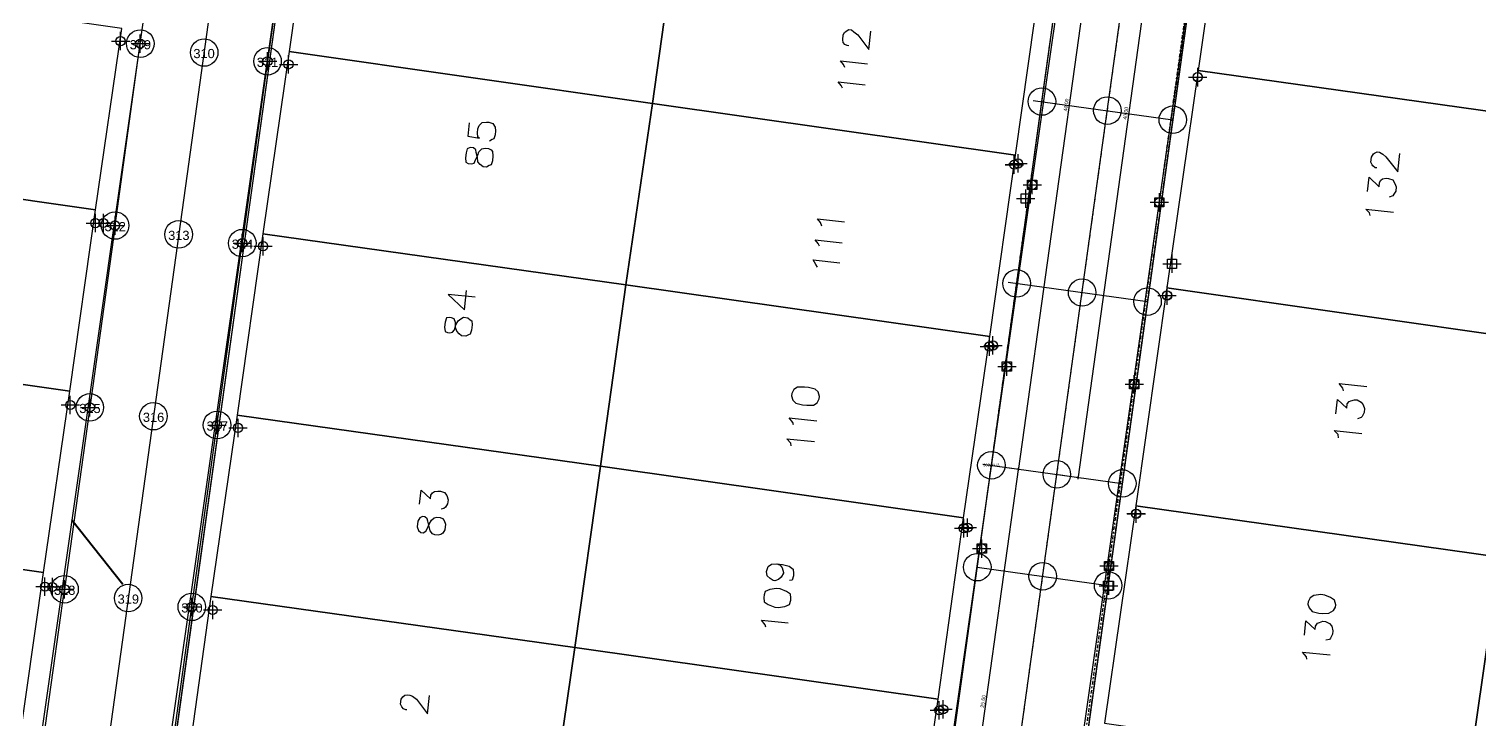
# Model space of a CAD drawing. Header units: metres. Extents: x 678 to 2349, y 417 to 1219.
# Drawn here: x 799.3 to 878.3, y 984.1 to 1021.7 of the extents above; entities that cross this region are included whole.
import ezdxf

# ---------------------------------------------------------------- set-up
doc = ezdxf.new("R2010")
doc.units = ezdxf.units.M
doc.header["$PDMODE"] = 32
doc.header["$PDSIZE"] = 1.5
doc.linetypes.add('CENTRO1', pattern=[0.44, 0.2, -0.08, 0.08, -0.08])
for name, color, linetype in [('C-ANNO-MATC-TEXT', 150, 'Continuous'), ('C-ROAD-PROF-TEXT', 11, 'Continuous'), ('CONCRETO', 7, 'Continuous'), ('linea 1', 1, 'Continuous'), ('puntos nov 7', 50, 'Continuous'), ('PUNTOS V', 4, 'Continuous'), ('V-NODE', 1, 'Continuous')]:
    doc.layers.add(name, color=color, linetype=linetype)
doc.layers.add('PDF2_area escolar', color=7, linetype='Continuous', true_color=0x989898)
doc.layers.add('PDF_Geometry', color=7, linetype='Continuous', true_color=0x797979)
doc.styles.add('CITY2', font='stylu.ttf', dxfattribs={"height": 0.2})
doc.styles.get("Standard").update_dxf_attribs({"font": 'arial.ttf'})
doc.dimstyles.new('COTAS2', dxfattribs={"dimtxt": 0.02, "dimasz": 0.1, "dimexe": 0.15, "dimexo": 0.08, "dimgap": 0.05, "dimtad": 1, "dimzin": 0, "dimdsep": 46, "dimtxsty": 'CITY2', "dimblk": 'ARCHTICK', "dimcen": 1, "dimdle": 0.1, "dimclrd": 1, "dimclre": 1, "dimclrt": 2, "dimadec": 0, "dimazin": 0, "dimtfac": 1, "dimtofl": 0, "dimtmove": 0, "dimatfit": 3, "dimldrblk": 'ARCHTICK', "dimfxl": 0.18, "dimtolj": 1, "dimtzin": 0, "dimarcsym": 0})

# ---------------------------------------------------------------- blocks, each defined once
blk = doc.blocks.new('*U270')
at = {"color": 0, "linetype": 'ByBlock', "lineweight": -2, "transparency": 16777216}
for p, q in [((-1, 0), (1, 0)), ((0, -1), (0, 1))]:
    blk.add_line(p, q, dxfattribs=at)
blk.add_circle((0, 0), 0.5, dxfattribs=at)
blk = doc.blocks.new('*U291', base_point=(803.302, 1011.148, 999.614))
at = {"layer": 'V-NODE', "color": 50, "lineweight": -2, "xscale": 0.5, "yscale": 0.5, "zscale": 0.5}
blk.add_blockref('*U270', (803.302, 1011.148, 999.614), dxfattribs=at)
blk = doc.blocks.new('*U294', base_point=(800.522, 991.329, 1000.573))
at = {"layer": 'V-NODE', "color": 50, "lineweight": -2, "xscale": 0.5, "yscale": 0.5, "zscale": 0.5}
blk.add_blockref('*U270', (800.522, 991.329, 1000.573), dxfattribs=at)
blk = doc.blocks.new('*U444', base_point=(853.149, 1014.392, 999.302))
at = {"layer": 'V-NODE', "color": 50, "lineweight": -2, "xscale": 0.5, "yscale": 0.5, "zscale": 0.5}
blk.add_blockref('*U270', (853.149, 1014.392, 999.302), dxfattribs=at)
blk = doc.blocks.new('*U447', base_point=(851.782, 1004.48, 999.795))
at = {"layer": 'V-NODE', "color": 50, "lineweight": -2, "xscale": 0.5, "yscale": 0.5, "zscale": 0.5}
blk.add_blockref('*U270', (851.782, 1004.48, 999.795), dxfattribs=at)
blk = doc.blocks.new('*U450', base_point=(850.392, 994.56, 1000.123))
at = {"layer": 'V-NODE', "color": 50, "lineweight": -2, "xscale": 0.5, "yscale": 0.5, "zscale": 0.5}
blk.add_blockref('*U270', (850.392, 994.56, 1000.123), dxfattribs=at)
blk = doc.blocks.new('*U453', base_point=(849.064, 984.666, 1000.582))
at = {"layer": 'V-NODE', "color": 50, "lineweight": -2, "xscale": 0.5, "yscale": 0.5, "zscale": 0.5}
blk.add_blockref('*U270', (849.064, 984.666, 1000.582), dxfattribs=at)
blk = doc.blocks.new('*U579', base_point=(862.939, 1019.092, 998.987))
at = {"layer": 'V-NODE', "color": 50, "lineweight": -2, "xscale": 0.5, "yscale": 0.5, "zscale": 0.5}
blk.add_blockref('*U270', (862.939, 1019.092, 998.987), dxfattribs=at)
blk = doc.blocks.new('*U585', base_point=(852.94, 1014.326, 999.389))
at = {"layer": 'V-NODE', "color": 50, "lineweight": -2, "xscale": 0.5, "yscale": 0.5, "zscale": 0.5}
blk.add_blockref('*U270', (852.94, 1014.326, 999.389), dxfattribs=at)
blk = doc.blocks.new('*U588', base_point=(861.271, 1007.199, 999.719))
at = {"layer": 'V-NODE', "color": 50, "lineweight": -2, "xscale": 0.5, "yscale": 0.5, "zscale": 0.5}
blk.add_blockref('*U270', (861.271, 1007.199, 999.719), dxfattribs=at)
blk = doc.blocks.new('*U591', base_point=(859.588, 995.311, 1000.051))
at = {"layer": 'V-NODE', "color": 50, "lineweight": -2, "xscale": 0.5, "yscale": 0.5, "zscale": 0.5}
blk.add_blockref('*U270', (859.588, 995.311, 1000.051), dxfattribs=at)
blk = doc.blocks.new('*U594', base_point=(851.588, 1004.424, 999.865))
at = {"layer": 'V-NODE', "color": 50, "lineweight": -2, "xscale": 0.5, "yscale": 0.5, "zscale": 0.5}
blk.add_blockref('*U270', (851.588, 1004.424, 999.865), dxfattribs=at)
blk = doc.blocks.new('*U597', base_point=(850.196, 994.525, 1000.224))
at = {"layer": 'V-NODE', "color": 50, "lineweight": -2, "xscale": 0.5, "yscale": 0.5, "zscale": 0.5}
blk.add_blockref('*U270', (850.196, 994.525, 1000.224), dxfattribs=at)
blk = doc.blocks.new('*U618', base_point=(804.237, 1021.056, 999.042))
at = {"layer": 'V-NODE', "color": 50, "lineweight": -2, "xscale": 0.5, "yscale": 0.5, "zscale": 0.5}
blk.add_blockref('*U270', (804.237, 1021.056, 999.042), dxfattribs=at)
blk = doc.blocks.new('*U621', base_point=(813.392, 1019.788, 999.126))
at = {"layer": 'V-NODE', "color": 50, "lineweight": -2, "xscale": 0.5, "yscale": 0.5, "zscale": 0.5}
blk.add_blockref('*U270', (813.392, 1019.788, 999.126), dxfattribs=at)
blk = doc.blocks.new('*U624', base_point=(812.007, 1009.887, 999.894))
at = {"layer": 'V-NODE', "color": 50, "lineweight": -2, "xscale": 0.5, "yscale": 0.5, "zscale": 0.5}
blk.add_blockref('*U270', (812.007, 1009.887, 999.894), dxfattribs=at)
blk = doc.blocks.new('*U627', base_point=(802.866, 1011.144, 999.686))
at = {"layer": 'V-NODE', "color": 50, "lineweight": -2, "xscale": 0.5, "yscale": 0.5, "zscale": 0.5}
blk.add_blockref('*U270', (802.866, 1011.144, 999.686), dxfattribs=at)
blk = doc.blocks.new('*U630', base_point=(801.502, 1001.238, 1000.236))
at = {"layer": 'V-NODE', "color": 50, "lineweight": -2, "xscale": 0.5, "yscale": 0.5, "zscale": 0.5}
blk.add_blockref('*U270', (801.502, 1001.238, 1000.236), dxfattribs=at)
blk = doc.blocks.new('*U633', base_point=(810.644, 999.991, 1000.264))
at = {"layer": 'V-NODE', "color": 50, "lineweight": -2, "xscale": 0.5, "yscale": 0.5, "zscale": 0.5}
blk.add_blockref('*U270', (810.644, 999.991, 1000.264), dxfattribs=at)
blk = doc.blocks.new('*U636', base_point=(809.262, 990.074, 1000.591))
at = {"layer": 'V-NODE', "color": 50, "lineweight": -2, "xscale": 0.5, "yscale": 0.5, "zscale": 0.5}
blk.add_blockref('*U270', (809.262, 990.074, 1000.591), dxfattribs=at)
blk = doc.blocks.new('*U639', base_point=(800.121, 991.344, 1000.615))
at = {"layer": 'V-NODE', "color": 50, "lineweight": -2, "xscale": 0.5, "yscale": 0.5, "zscale": 0.5}
blk.add_blockref('*U270', (800.121, 991.344, 1000.615), dxfattribs=at)
blk = doc.blocks.new('*U891', base_point=(805.315, 1020.918, 998.46))
at = {"layer": 'V-NODE', "color": 50, "lineweight": -2, "xscale": 0.5, "yscale": 0.5, "zscale": 0.5}
blk.add_blockref('*U270', (805.315, 1020.918, 998.46), dxfattribs=at)
blk = doc.blocks.new('*U894', base_point=(812.249, 1019.958, 998.46))
at = {"layer": 'V-NODE', "color": 50, "lineweight": -2, "xscale": 0.5, "yscale": 0.5, "zscale": 0.5}
blk.add_blockref('*U270', (812.249, 1019.958, 998.46), dxfattribs=at)
blk = doc.blocks.new('*U897', base_point=(803.939, 1011.013, 999.09))
at = {"layer": 'V-NODE', "color": 50, "lineweight": -2, "xscale": 0.5, "yscale": 0.5, "zscale": 0.5}
blk.add_blockref('*U270', (803.939, 1011.013, 999.09), dxfattribs=at)
blk = doc.blocks.new('*U900', base_point=(810.873, 1010.053, 999.09))
at = {"layer": 'V-NODE', "color": 50, "lineweight": -2, "xscale": 0.5, "yscale": 0.5, "zscale": 0.5}
blk.add_blockref('*U270', (810.873, 1010.053, 999.09), dxfattribs=at)
blk = doc.blocks.new('*U903', base_point=(802.563, 1001.108, 999.54))
at = {"layer": 'V-NODE', "color": 50, "lineweight": -2, "xscale": 0.5, "yscale": 0.5, "zscale": 0.5}
blk.add_blockref('*U270', (802.563, 1001.108, 999.54), dxfattribs=at)
blk = doc.blocks.new('*U906', base_point=(809.497, 1000.148, 999.54))
at = {"layer": 'V-NODE', "color": 50, "lineweight": -2, "xscale": 0.5, "yscale": 0.5, "zscale": 0.5}
blk.add_blockref('*U270', (809.497, 1000.148, 999.54), dxfattribs=at)
blk = doc.blocks.new('*U909', base_point=(801.187, 991.203, 999.99))
at = {"layer": 'V-NODE', "color": 50, "lineweight": -2, "xscale": 0.5, "yscale": 0.5, "zscale": 0.5}
blk.add_blockref('*U270', (801.187, 991.203, 999.99), dxfattribs=at)
blk = doc.blocks.new('*U912', base_point=(808.121, 990.243, 999.99))
at = {"layer": 'V-NODE', "color": 50, "lineweight": -2, "xscale": 0.5, "yscale": 0.5, "zscale": 0.5}
blk.add_blockref('*U270', (808.121, 990.243, 999.99), dxfattribs=at)
blk = doc.blocks.new('*U1173', base_point=(852.94, 1014.33, 999.39))
at = {"layer": 'V-NODE', "color": 50, "lineweight": -2, "xscale": 0.5, "yscale": 0.5, "zscale": 0.5}
blk.add_blockref('*U270', (852.94, 1014.33, 999.39), dxfattribs=at)
blk = doc.blocks.new('*U1176', base_point=(851.585, 1004.427, 999.868))
at = {"layer": 'V-NODE', "color": 50, "lineweight": -2, "xscale": 0.5, "yscale": 0.5, "zscale": 0.5}
blk.add_blockref('*U270', (851.585, 1004.427, 999.868), dxfattribs=at)
blk = doc.blocks.new('*U1179', base_point=(850.193, 994.529, 1000.228))
at = {"layer": 'V-NODE', "color": 50, "lineweight": -2, "xscale": 0.5, "yscale": 0.5, "zscale": 0.5}
blk.add_blockref('*U270', (850.193, 994.529, 1000.228), dxfattribs=at)
blk = doc.blocks.new('*U1182', base_point=(848.854, 984.609, 1000.691))
at = {"layer": 'V-NODE', "color": 50, "lineweight": -2, "xscale": 0.5, "yscale": 0.5, "zscale": 0.5}
blk.add_blockref('*U270', (848.854, 984.609, 1000.691), dxfattribs=at)
blk = doc.blocks.new('*U1272', base_point=(859.576, 995.323, 1000.055))
at = {"layer": 'V-NODE', "color": 50, "lineweight": -2, "xscale": 0.5, "yscale": 0.5, "zscale": 0.5}
blk.add_blockref('*U270', (859.576, 995.323, 1000.055), dxfattribs=at)
blk = doc.blocks.new('*U1275', base_point=(861.266, 1007.207, 999.723))
at = {"layer": 'V-NODE', "color": 50, "lineweight": -2, "xscale": 0.5, "yscale": 0.5, "zscale": 0.5}
blk.add_blockref('*U270', (861.266, 1007.207, 999.723), dxfattribs=at)
blk = doc.blocks.new('*U1278', base_point=(862.941, 1019.101, 998.987))
at = {"layer": 'V-NODE', "color": 50, "lineweight": -2, "xscale": 0.5, "yscale": 0.5, "zscale": 0.5}
blk.add_blockref('*U270', (862.941, 1019.101, 998.987), dxfattribs=at)
blk = doc.blocks.new('*U2308')
at = {"color": 0, "linetype": 'ByBlock', "lineweight": -2, "transparency": 16777216}
for p, q in [((-1, 0), (1, 0)), ((0, -1), (0, 1))]:
    blk.add_line(p, q, dxfattribs=at)
blk.add_circle((0, 0), 0.5, dxfattribs=at)
blk = doc.blocks.new('*U2389', base_point=(851.17, 993.42, 999.678))
at = {"layer": 'V-NODE', "color": 1, "lineweight": -2, "xscale": 0.5, "yscale": 0.5, "zscale": 0.5}
blk.add_blockref('*U2308', (851.17, 993.42, 999.678), dxfattribs=at)
blk = doc.blocks.new('*U2392', base_point=(858.1, 992.47, 999.678))
at = {"layer": 'V-NODE', "color": 1, "lineweight": -2, "xscale": 0.5, "yscale": 0.5, "zscale": 0.5}
blk.add_blockref('*U2308', (858.1, 992.47, 999.678), dxfattribs=at)
blk = doc.blocks.new('*U2395', base_point=(852.54, 1003.33, 999.243))
at = {"layer": 'V-NODE', "color": 1, "lineweight": -2, "xscale": 0.5, "yscale": 0.5, "zscale": 0.5}
blk.add_blockref('*U2308', (852.54, 1003.33, 999.243), dxfattribs=at)
blk = doc.blocks.new('*U2398', base_point=(859.48, 1002.37, 999.243))
at = {"layer": 'V-NODE', "color": 1, "lineweight": -2, "xscale": 0.5, "yscale": 0.5, "zscale": 0.5}
blk.add_blockref('*U2308', (859.48, 1002.37, 999.243), dxfattribs=at)
blk = doc.blocks.new('*U2401', base_point=(853.92, 1013.23, 998.809))
at = {"layer": 'V-NODE', "color": 1, "lineweight": -2, "xscale": 0.5, "yscale": 0.5, "zscale": 0.5}
blk.add_blockref('*U2308', (853.92, 1013.23, 998.809), dxfattribs=at)
blk = doc.blocks.new('*U2404', base_point=(860.85, 1012.28, 998.809))
at = {"layer": 'V-NODE', "color": 1, "lineweight": -2, "xscale": 0.5, "yscale": 0.5, "zscale": 0.5}
blk.add_blockref('*U2308', (860.85, 1012.28, 998.809), dxfattribs=at)
blk = doc.blocks.new('*U2558')
at = {"color": 0, "linetype": 'ByBlock', "lineweight": -2, "transparency": 16777216}
for p, q in [((-1, 0), (1, 0)), ((0, -1), (0, 1))]:
    blk.add_line(p, q, dxfattribs=at)
blk.add_lwpolyline([(-0.5, -0.5), (-0.5, 0.5), (0.5, 0.5), (0.5, -0.5)], close=True, dxfattribs=at)
blk = doc.blocks.new('*U2639', base_point=(851.17, 993.42, 999.678))
at = {"layer": 'V-NODE', "color": 130, "lineweight": -2, "xscale": 0.5, "yscale": 0.5, "zscale": 0.5}
blk.add_blockref('*U2558', (851.17, 993.42, 999.678), dxfattribs=at)
blk = doc.blocks.new('*U2642', base_point=(858.1, 992.47, 999.678))
at = {"layer": 'V-NODE', "color": 130, "lineweight": -2, "xscale": 0.5, "yscale": 0.5, "zscale": 0.5}
blk.add_blockref('*U2558', (858.1, 992.47, 999.678), dxfattribs=at)
blk = doc.blocks.new('*U2645', base_point=(852.54, 1003.33, 999.243))
at = {"layer": 'V-NODE', "color": 130, "lineweight": -2, "xscale": 0.5, "yscale": 0.5, "zscale": 0.5}
blk.add_blockref('*U2558', (852.54, 1003.33, 999.243), dxfattribs=at)
blk = doc.blocks.new('*U2648', base_point=(859.48, 1002.37, 999.243))
at = {"layer": 'V-NODE', "color": 130, "lineweight": -2, "xscale": 0.5, "yscale": 0.5, "zscale": 0.5}
blk.add_blockref('*U2558', (859.48, 1002.37, 999.243), dxfattribs=at)
blk = doc.blocks.new('*U2651', base_point=(853.92, 1013.23, 998.809))
at = {"layer": 'V-NODE', "color": 130, "lineweight": -2, "xscale": 0.5, "yscale": 0.5, "zscale": 0.5}
blk.add_blockref('*U2558', (853.92, 1013.23, 998.809), dxfattribs=at)
blk = doc.blocks.new('*U2654', base_point=(860.85, 1012.28, 998.809))
at = {"layer": 'V-NODE', "color": 130, "lineweight": -2, "xscale": 0.5, "yscale": 0.5, "zscale": 0.5}
blk.add_blockref('*U2558', (860.85, 1012.28, 998.809), dxfattribs=at)
blk = doc.blocks.new('*U2714', base_point=(851.17, 993.42, 999.606))
at = {"layer": 'V-NODE', "color": 130, "lineweight": -2, "xscale": 0.5, "yscale": 0.5, "zscale": 0.5}
blk.add_blockref('*U2558', (851.17, 993.42, 999.606), dxfattribs=at)
blk = doc.blocks.new('*U2717', base_point=(858.1, 992.47, 999.606))
at = {"layer": 'V-NODE', "color": 130, "lineweight": -2, "xscale": 0.5, "yscale": 0.5, "zscale": 0.5}
blk.add_blockref('*U2558', (858.1, 992.47, 999.606), dxfattribs=at)
blk = doc.blocks.new('*U2720', base_point=(852.54, 1003.33, 999.155))
at = {"layer": 'V-NODE', "color": 130, "lineweight": -2, "xscale": 0.5, "yscale": 0.5, "zscale": 0.5}
blk.add_blockref('*U2558', (852.54, 1003.33, 999.155), dxfattribs=at)
blk = doc.blocks.new('*U2723', base_point=(859.48, 1002.37, 999.155))
at = {"layer": 'V-NODE', "color": 130, "lineweight": -2, "xscale": 0.5, "yscale": 0.5, "zscale": 0.5}
blk.add_blockref('*U2558', (859.48, 1002.37, 999.155), dxfattribs=at)
blk = doc.blocks.new('*U2726', base_point=(853.92, 1013.23, 998.705))
at = {"layer": 'V-NODE', "color": 130, "lineweight": -2, "xscale": 0.5, "yscale": 0.5, "zscale": 0.5}
blk.add_blockref('*U2558', (853.92, 1013.23, 998.705), dxfattribs=at)
blk = doc.blocks.new('*U2729', base_point=(860.85, 1012.28, 998.705))
at = {"layer": 'V-NODE', "color": 130, "lineweight": -2, "xscale": 0.5, "yscale": 0.5, "zscale": 0.5}
blk.add_blockref('*U2558', (860.85, 1012.28, 998.705), dxfattribs=at)
blk = doc.blocks.new('base')
at = {"layer": 'PDF_Geometry', "lineweight": 25, "extrusion": (-0.000787417, 0.063364, 0.99799), "elevation": 0.026}
for points in [[(-314.355, -197.288), (-299.601, -195.681), (-292.744, -194.188), (-282.663, -192.111), (-274.476, -190.361), (-258.037, -185.154), (-248.029, -180.61), (-240.539, -177.71), (-228.643, -174.042), (-222.733, -172.714), (-217.384, -171.04), (-209.935, -169.248), (-202.16, -164.759), (-196.196, -160.284), (-195.073, -159.817), (-178.095, -157.457), (-154.298, -156.614), (-136.667, -154.611), (-124.436, -153.164), (-118.066, -151.474), (-100.79, -146.646), (-80.955, -140.967), (-73.385, -139.328), (-61.694, -135.822), (-40.504, -131.604), (-37.727, -130.872), (-17.661, -129.441), (1.311, -127.461), (21.092, -124.929), (41.006, -122.83), (47.376, -123.458), (63.592, -123.186), (81.402, -124.312), (85.639, -96.072), (88.705, -66.393), (92.811, -40.781), (97.16, -22.386), (100.596, -1.562), (102.483, 8.32), (109.691, 37.361), (117.528, 76.62), (126.217, 115.638), (131.513, 149.592), (134.682, 173.973), (136.916, 195.591), (139.956, 229.678), (141.558, 250.676), (142.614, 271.37), (143.252, 283.21), (147.066, 312.938), (152.58, 355.631), (153.554, 396.042), (150.869, 418.02), (151.777, 438.639), (150.959, 458.028), (151.777, 438.639), (150.869, 418.02), (153.554, 396.042), (152.58, 355.631), (147.066, 312.938), (143.252, 283.21), (142.614, 271.37), (141.558, 250.676), (139.956, 229.678), (136.916, 195.591), (134.682, 173.973), (131.513, 149.592), (126.217, 115.638), (117.528, 76.62), (109.691, 37.361), (102.483, 8.32), (100.596, -1.562), (97.16, -22.386), (92.811, -40.781), (88.705, -66.393), (85.639, -96.072), (81.402, -124.312), (63.592, -123.186), (47.376, -123.458), (41.006, -122.83), (21.092, -124.929), (1.311, -127.461), (-17.661, -129.441), (-37.727, -130.872), (-40.504, -131.604), (-61.694, -135.822), (-73.385, -139.328), (-80.955, -140.967), (-100.79, -146.646), (-118.066, -151.474), (-124.436, -153.164), (-136.667, -154.611), (-154.298, -156.614), (-178.095, -157.457), (-195.073, -159.817), (-196.196, -160.284), (-202.16, -164.759), (-209.935, -169.248), (-217.384, -171.04), (-222.733, -172.714), (-228.643, -174.042), (-240.539, -177.71), (-248.029, -180.61), (-258.037, -185.154), (-274.476, -190.361), (-282.663, -192.111), (-292.744, -194.188), (-299.601, -195.681), (-314.355, -197.288), (-312.178, -178.446), (-309.146, -157.898), (-306.876, -132.899), (-305.823, -118.002), (-298.643, -78.802), (-291.055, -45.077), (-282.252, -15.116), (-275.645, 10.473), (-270.319, 33.898), (-263.825, 63.164), (-258.15, 86.408), (-284.424, 123.888)], [(129.33, 446.993), (130.719, 376.627), (119.722, 267.265), (72.738, -35.348), (74.134, -37.232), (92.979, -40.152)], [(76.721, 35.815), (75.319, 37.653), (36.902, 43.626), (35.023, 42.276), (24.12, -27.822), (25.516, -29.706), (63.985, -35.639), (65.818, -34.283)], [(75.319, 37.653), (76.721, 35.815), (65.818, -34.283), (63.985, -35.639)], [(-11.71, 51.199), (-13.594, 49.803), (-24.492, -20.249), (-23.096, -22.133), (15.367, -28.112), (17.206, -26.71), (28.103, 43.341), (26.707, 45.225)], [(38.745, -4.961), (38.837, -4.972), (38.968, -5.034), (39.049, -5.136), (39.078, -5.279), (39.045, -5.553), (38.983, -5.685), (38.88, -5.765), (38.732, -5.84), (38.595, -5.824), (38.469, -5.716), (38.257, -5.551), (37.659, -4.737), (37.538, -5.743)], [(38.98, -3.783), (39.055, -3.932), (39.216, -4.136), (37.753, -3.96)], [(39.118, -2.641), (39.193, -2.789), (39.353, -2.994), (37.891, -2.818)], [(59.485, -1.014), (59.573, -0.283), (58.939, -0.16), (59.025, -0.217), (59.043, -0.451), (59.015, -0.679), (58.948, -0.856), (58.788, -1.023), (58.554, -1.041), (58.417, -1.024), (58.194, -0.951), (58.079, -0.752), (58.055, -0.563), (58.083, -0.335), (58.156, -0.112), (58.253, -0.077), (58.401, -0.002)], [(10.054, 2.066), (10.145, 2.055), (10.271, 1.948), (10.311, 1.896), (10.386, 1.748), (10.353, 1.474), (10.24, 1.302), (10.189, 1.262), (10.041, 1.187), (9.903, 1.204), (9.732, 1.317), (9.565, 1.476), (8.922, 2.296), (8.801, 1.29)], [(10.579, 3.348), (10.486, 2.571), (9.946, 3.1), (9.919, 2.871), (9.857, 2.739), (9.754, 2.659), (9.566, 2.635), (9.429, 2.652), (9.206, 2.725), (9.091, 2.924), (9.021, 3.118), (9.049, 3.347), (9.162, 3.519), (9.219, 3.605), (9.413, 3.674)], [(10.459, 4.661), (10.488, 4.518), (10.695, 4.308), (9.186, 4.49)], [(40.346, 4.862), (40.416, 4.669), (40.576, 4.464), (39.114, 4.64)], [(40.478, 5.959), (40.553, 5.811), (40.714, 5.606), (39.251, 5.783)], [(40.616, 7.102), (40.691, 6.954), (40.846, 6.703), (39.384, 6.88)], [(59.288, 8.516), (60.751, 8.34), (59.879, 9.187), (59.753, 8.135)], [(12.027, 14.21), (12.056, 14.067), (12.257, 13.811), (10.749, 13.993)], [(12.455, 15.457), (12.362, 14.68), (11.863, 15.157), (11.835, 14.928), (11.727, 14.802), (11.63, 14.768), (11.437, 14.698), (11.299, 14.715), (11.082, 14.834), (10.961, 14.987), (10.892, 15.181), (10.919, 15.41), (11.038, 15.627), (11.09, 15.667), (11.283, 15.737)], [(42.023, 15.697), (42.052, 15.554), (42.253, 15.298), (40.744, 15.48)], [(12.335, 16.769), (12.359, 16.581), (12.565, 16.371), (11.057, 16.552)], [(42.16, 16.839), (42.189, 16.697), (42.39, 16.441), (40.882, 16.622)], [(62.453, 19.774), (62.36, 18.997), (61.861, 19.474), (61.839, 19.291), (61.731, 19.165), (61.628, 19.085), (61.44, 19.061), (61.303, 19.078), (61.08, 19.151), (60.959, 19.304), (60.895, 19.544), (60.923, 19.772), (61.036, 19.944), (61.139, 20.025), (61.281, 20.054)], [(43.028, 23.273), (42.851, 23.341), (42.73, 23.495), (42.666, 23.734), (42.672, 23.78), (42.791, 23.997), (42.944, 24.118), (43.138, 24.187), (43.23, 24.176), (43.401, 24.063), (43.568, 23.904), (43.586, 23.67), (43.58, 23.624), (43.507, 23.401), (43.308, 23.286), (43.028, 23.273), (42.708, 23.312), (42.348, 23.402), (42.136, 23.566), (42.118, 23.8), (42.134, 23.937), (42.208, 24.16), (42.35, 24.19)], [(43.675, 26.719), (43.704, 26.577), (43.905, 26.321), (42.443, 26.497)], [(14.326, 27.52), (14.232, 26.742), (13.733, 27.22), (13.711, 27.037), (13.598, 26.865), (13.501, 26.831), (13.307, 26.761), (13.17, 26.778), (12.953, 26.897), (12.832, 27.05), (12.768, 27.29), (12.79, 27.473), (12.909, 27.69), (12.966, 27.776), (13.154, 27.8)], [(14.206, 28.832), (14.235, 28.69), (14.436, 28.434), (12.928, 28.615)], [(63.294, 30.987), (63.34, 30.981), (63.471, 30.919), (63.552, 30.817), (63.627, 30.668), (63.594, 30.394), (63.486, 30.268), (63.383, 30.188), (63.241, 30.159), (63.104, 30.175), (62.972, 30.237), (62.76, 30.402), (62.162, 31.216), (62.041, 30.21)]]:
    blk.add_lwpolyline(points, dxfattribs=at)
for points in [[(-0.02, -0.337), (-1.863, -12.171), (17.891, -15.247), (19.74, -3.367)], [(49.496, -1.944), (47.981, -11.824), (67.736, -14.899), (69.25, -5.019)], [(29.742, 1.132), (28.227, -8.748), (47.981, -11.824), (49.496, -1.944)], [(99.251, -9.654), (100.596, -1.562), (100.948, 0.204), (79.92, 3.48), (78.359, -6.395)], [(51.057, 7.931), (49.496, -1.944), (69.25, -5.019), (70.817, 4.901)], [(1.829, 11.543), (-0.02, -0.337), (19.74, -3.367), (21.583, 8.468)], [(31.257, 11.012), (29.742, 1.132), (49.496, -1.944), (51.057, 7.931)], [(100.948, 0.204), (102.483, 8.32), (102.92, 10.029), (81.434, 13.36), (79.92, 3.48)], [(59.716, 0.906), (59.698, 1.14), (59.567, 1.202), (59.384, 1.224), (59.241, 1.195), (59.173, 1.018), (59.049, 0.754), (58.981, 0.577), (58.822, 0.411), (58.634, 0.387), (58.451, 0.409), (58.319, 0.471), (58.239, 0.574), (58.221, 0.808), (58.254, 1.082), (58.327, 1.305), (58.424, 1.34), (58.572, 1.415), (58.755, 1.393), (58.927, 1.279), (59.047, 1.125), (59.065, 0.891), (59.124, 0.606), (59.153, 0.464), (59.279, 0.356), (59.462, 0.334), (59.61, 0.408), (59.683, 0.632)], [(52.572, 17.811), (51.057, 7.931), (70.817, 4.901), (72.332, 14.781)], [(32.817, 20.886), (31.257, 11.012), (51.057, 7.931), (52.572, 17.811)], [(3.626, 23.383), (1.829, 11.543), (21.583, 8.468), (23.432, 20.348)], [(60.966, 10.122), (60.948, 10.356), (60.816, 10.418), (60.679, 10.435), (60.536, 10.406), (60.428, 10.28), (60.35, 10.011), (60.231, 9.793), (60.077, 9.673), (59.929, 9.598), (59.7, 9.625), (59.574, 9.733), (59.488, 9.79), (59.47, 10.024), (59.503, 10.298), (59.576, 10.521), (59.673, 10.556), (59.821, 10.631), (60.05, 10.603), (60.176, 10.496), (60.297, 10.342), (60.366, 10.148), (60.379, 9.868), (60.448, 9.674), (60.58, 9.612), (60.717, 9.596), (60.86, 9.625), (60.933, 9.848)], [(102.92, 10.029), (105.344, 19.753), (82.995, 23.234), (81.434, 13.36)], [(42.11, 14.11), (42.046, 14.349), (41.879, 14.508), (41.519, 14.598), (41.291, 14.626), (40.919, 14.624), (40.72, 14.509), (40.601, 14.291), (40.585, 14.154), (40.649, 13.915), (40.815, 13.756), (41.175, 13.666), (41.404, 13.638), (41.775, 13.64), (41.974, 13.755), (42.093, 13.973)], [(54.087, 27.691), (52.572, 17.811), (72.332, 14.781), (73.892, 24.656)], [(34.332, 30.766), (32.817, 20.886), (52.572, 17.811), (54.087, 27.691)], [(105.344, 19.753), (109.405, 36.143), (85.554, 39.851), (82.995, 23.234)], [(62.602, 21.008), (62.533, 21.202), (62.406, 21.309), (62.269, 21.326), (62.121, 21.251), (62.059, 21.119), (61.934, 20.856), (61.816, 20.639), (61.662, 20.518), (61.519, 20.489), (61.336, 20.511), (61.205, 20.573), (61.124, 20.676), (61.055, 20.869), (61.094, 21.189), (61.207, 21.361), (61.309, 21.442), (61.452, 21.471), (61.635, 21.449), (61.766, 21.387), (61.887, 21.233), (61.951, 20.993), (62.009, 20.708), (62.039, 20.565), (62.165, 20.458), (62.302, 20.441), (62.45, 20.516), (62.563, 20.688)], [(5.475, 35.263), (3.626, 23.383), (23.432, 20.348), (25.275, 32.182)], [(-14.28, 38.339), (-16.128, 26.459), (3.626, 23.383), (5.475, 35.263)], [(43.757, 25.087), (43.738, 25.321), (43.526, 25.485), (43.172, 25.621), (42.989, 25.643), (42.612, 25.595), (42.367, 25.486), (42.294, 25.263), (42.277, 25.126), (42.301, 24.937), (42.513, 24.773), (42.868, 24.637), (43.051, 24.615), (43.427, 24.663), (43.672, 24.772), (43.74, 24.95)], [(55.653, 37.611), (54.087, 27.691), (73.892, 24.656), (75.24, 33.535), (74.402, 34.657)], [(14.122, 25.828), (14.053, 26.022), (13.892, 26.227), (13.532, 26.317), (13.303, 26.344), (12.978, 26.337), (12.727, 26.182), (12.614, 26.01), (12.597, 25.873), (12.661, 25.633), (12.873, 25.469), (13.182, 25.339), (13.411, 25.311), (13.787, 25.359), (13.987, 25.474), (14.106, 25.691)], [(35.731, 39.687), (34.332, 30.766), (54.087, 27.691), (55.653, 37.611), (36.853, 40.525)]]:
    blk.add_lwpolyline(points, close=True, dxfattribs=at)
at = {"layer": 'PDF_Geometry', "color": 5, "lineweight": 40, "extrusion": (-0.000787417, 0.063364, 0.99799), "elevation": 0.026}
blk.add_lwpolyline([(78.675, 23.94), (81.403, 20.412)], dxfattribs=at)
blk = doc.blocks.new('_ArchTick')
at = {"color": 0, "linetype": 'ByBlock', "const_width": 0.15}
blk.add_lwpolyline([(-0.5, -0.5), (0.5, 0.5)], dxfattribs=at)
blk = doc.blocks.new('*D3555')
at = {"layer": 'Defpoints', "color": 0, "transparency": 16777216}
for p in [(860.767, 1037.08, 998.097), (855.262, 997.461, 998.097), (856.416, 997.3)]:
    blk.add_point(p, dxfattribs=at)
at = {"layer": 'PUNTOS V', "color": 1, "lineweight": -2, "transparency": 16777216}
blk.add_line((861.935, 1037.019), (856.403, 997.201), dxfattribs=at)
at = {"layer": 'PUNTOS V', "color": 1, "linetype": 'Continuous', "lineweight": -2, "transparency": 16777216}
for p, q in [((860.846, 1037.069), (862.07, 1036.899)), ((855.341, 997.45), (856.565, 997.28))]:
    blk.add_line(p, q, dxfattribs=at)
at = {"layer": 'PUNTOS V', "color": 1, "lineweight": -2, "transparency": 16777216, "xscale": 0.1, "yscale": 0.1, "zscale": 0.1}
for p, rotation in [((861.921, 1036.92), 82.09024439291206), ((856.416, 997.3), 262.090244392912)]:
    blk.add_blockref('_ArchTick', p, dxfattribs=dict(at, rotation=rotation))
at = {"layer": 'PUNTOS V', "color": 2, "transparency": 16777216, "insert": (859.015, 1017.131), "char_height": 0.2, "attachment_point": 5, "rotation": 82.09024, "style": 'CITY2'}
blk.add_mtext('\\A1;40.00', dxfattribs=at)
blk = doc.blocks.new('*D3797')
at = {"layer": 'Defpoints', "color": 0, "transparency": 16777216}
for p in [(857.201, 1037.576, 998.097), (851.696, 997.956, 998.097), (853.161, 997.752)]:
    blk.add_point(p, dxfattribs=at)
at = {"layer": 'PUNTOS V', "color": 1, "lineweight": -2, "transparency": 16777216}
blk.add_line((858.703, 1037.467), (853.147, 997.653), dxfattribs=at)
at = {"layer": 'PUNTOS V', "color": 1, "linetype": 'Continuous', "lineweight": -2, "transparency": 16777216}
for p, q in [((857.28, 1037.565), (858.838, 1037.347)), ((851.775, 997.945), (853.31, 997.731))]:
    blk.add_line(p, q, dxfattribs=at)
at = {"layer": 'PUNTOS V', "color": 1, "lineweight": -2, "transparency": 16777216, "xscale": 0.1, "yscale": 0.1, "zscale": 0.1}
for p, rotation in [((858.689, 1037.368), 82.05594923148557), ((853.161, 997.752), 262.0559492314856)]:
    blk.add_blockref('_ArchTick', p, dxfattribs=dict(at, rotation=rotation))
at = {"layer": 'PUNTOS V', "color": 2, "transparency": 16777216, "insert": (855.771, 1017.581), "char_height": 0.2, "attachment_point": 5, "rotation": 82.05595, "style": 'CITY2'}
blk.add_mtext('\\A1;40.00', dxfattribs=at)
blk = doc.blocks.new('*D3798')
at = {"layer": 'Defpoints', "color": 0, "transparency": 16777216}
for p in [(851.696, 997.956, 998.097), (848.171, 972.605, 1011.104), (849.624, 972.402)]:
    blk.add_point(p, dxfattribs=at)
at = {"layer": 'PUNTOS V', "color": 1, "linetype": 'Continuous', "lineweight": -2, "transparency": 16777216}
for p, q in [((851.775, 997.945), (853.31, 997.731)), ((848.25, 972.594), (849.772, 972.381))]:
    blk.add_line(p, q, dxfattribs=at)
at = {"layer": 'PUNTOS V', "color": 1, "lineweight": -2, "transparency": 16777216}
blk.add_line((853.175, 997.851), (849.61, 972.303), dxfattribs=at)
at = {"layer": 'PUNTOS V', "color": 1, "lineweight": -2, "transparency": 16777216, "xscale": 0.1, "yscale": 0.1, "zscale": 0.1}
for p, rotation in [((853.161, 997.752), 82.05594923148557), ((849.624, 972.402), 262.0559492314856)]:
    blk.add_blockref('_ArchTick', p, dxfattribs=dict(at, rotation=rotation))
at = {"layer": 'PUNTOS V', "color": 2, "transparency": 16777216, "insert": (851.239, 985.098), "char_height": 0.2, "attachment_point": 5, "rotation": 82.05595, "style": 'CITY2'}
blk.add_mtext('\\A1;25.60', dxfattribs=at)
blk = doc.blocks.new('*U4907')
at = {"color": 0, "linetype": 'ByBlock', "lineweight": -2, "transparency": 16777216}
for p, q in [((-1, 0), (1, 0)), ((0, -1), (0, 1))]:
    blk.add_line(p, q, dxfattribs=at)
blk.add_lwpolyline([(-0.5, -0.5), (-0.5, 0.5), (0.5, 0.5), (0.5, -0.5)], close=True, dxfattribs=at)

msp = doc.modelspace()

# ---------------------------------------------------------------- linework, layer by layer
msp.add_lwpolyline([(816.40032, 1049.04604), (815.10127, 1039.765), (813.72568, 1029.863), (812.34968, 1019.958), (810.97368, 1010.053), (809.59767, 1000.148), (808.22167, 990.243), (806.93073, 980.9503), (809.09112, 978.02224), (819.0049, 976.63975), (827.37539, 975.48704), (835.73976, 974.32772), (845.63753, 972.95586), (848.52393, 975.12321), (849.54872, 982.49926), (850.92485, 992.40412), (851.69623, 997.95618), (853.07236, 1007.86104), (854.44849, 1017.7659), (855.82462, 1027.67076), (857.20075, 1037.57562), (857.99525, 1043.29413), (856.59489, 1045.20283), (818.26431, 1050.54236)], close=True)
at = {"elevation": 995.067}
msp.add_lwpolyline([(866.99453, 1043.75415), (865.12675, 1042.30332), (855.39624, 972.28221), (856.798, 970.416), (895.35637, 965.06729), (896.98164, 966.31803), (906.7622, 1036.57971), (905.34372, 1038.41207)], close=True, dxfattribs=at)
at = {"elevation": 1011.104}
for points in [[(864.99359, 1041.34487), (855.7734, 974.9815), (848.6419, 975.97231), (857.86209, 1042.33568), (864.99359, 1041.34487)], [(852.20765, 975.4769), (861.42784, 1041.84027)]]:
    msp.add_lwpolyline(points, dxfattribs=at)
at = {"layer": 'CONCRETO'}
for p, q in [((805.315, 1020.918, 998.46), (806.69, 1030.82, 997.84)), ((813.62468, 1029.86275, 997.925), (812.249, 1019.958, 998.46)), ((803.939, 1011.013, 999.09), (805.30944, 1020.918, 998.71154)), ((812.249, 1019.958, 998.46), (810.873, 1010.053, 999.09)), ((803.939, 1011.013, 999.09), (801.187, 991.203, 999.99)), ((808.12074, 990.24321, 997.925), (810.873, 1010.053, 999.09)), ((797.05896, 961.48886, 997.581), (801.187, 991.203, 999.99)), ((803.99238, 960.52567, 997.581), (808.121, 990.24508, 997.92511))]:
    msp.add_line(p, q, dxfattribs=at)
at = {"layer": 'CONCRETO', "elevation": 997.581}
msp.add_lwpolyline([(816.39077, 1049.04736), (804.93779, 966.60434)], dxfattribs=at)
at = {"layer": 'linea 1', "elevation": 997.581}
msp.add_lwpolyline([(813.04755, 1051.1446), (773.76855, 768.39907)], dxfattribs=at)
at = {"layer": 'linea 1', "linetype": 'CENTRO1', "elevation": 1011.104}
for points in [[(818.81181, 761.75049), (835.11274, 878.67613), (845.08417, 950.64058), (848.45314, 974.6137), (858.21811, 1044.89815)], [(822.83643, 764.54649), (838.67826, 878.17905), (848.64963, 950.14303), (852.0185, 974.1155), (861.78386, 1044.40274)], [(826.74925, 767.26483), (842.14473, 877.69578), (852.11604, 949.65931), (855.48482, 973.63114), (865.2466, 1043.89261)], [(826.86855, 767.39637), (842.24377, 877.68198), (852.21508, 949.64549), (855.58386, 973.6173), (865.34855, 1043.89968)]]:
    msp.add_lwpolyline(points, dxfattribs=at)
at = {"layer": 'linea 1'}
for p in [(805.31487, 1020.91811, 997.925), (808.79683, 1020.43441, 997.925), (812.2487, 1019.95786, 997.925), (803.93889, 1011.01323, 997.925), (807.4056, 1010.53163, 997.925), (810.87271, 1010.05298, 997.925), (802.5629, 1001.10834, 997.925), (806.02961, 1000.62675, 997.925), (809.49673, 1000.14809, 997.925), (801.18692, 991.20346, 997.925), (804.65362, 990.72186, 997.925), (808.12074, 990.24321, 997.925)]:
    msp.add_point(p, dxfattribs=at)
at = {"layer": 'PUNTOS V', "color": 1}
for points, elevation in [([(853.97924, 1017.83109), (861.57999, 1016.77508)], 998.09728), ([(852.6031, 1007.92623), (860.20386, 1006.87022)], 998.09728), ([(851.22697, 998.02137), (858.82773, 996.96536)], 998.09728), ([(850.92485, 992.40412), (858.05635, 991.41331)], 1001.655)]:
    msp.add_lwpolyline(points, dxfattribs=dict(at, elevation=elevation))
for p in [(854.44849, 1017.7659, 998.09728), (858.01424, 1017.27049, 998.09728), (861.57999, 1016.77508, 998.09728), (853.07236, 1007.86104, 998.09728), (856.63811, 1007.36563, 998.09728), (860.20386, 1006.87022, 998.09728), (851.69623, 997.95618, 998.09728), (855.26198, 997.46077, 998.09728), (858.82773, 996.96536, 998.09728), (850.92485, 992.40412, 1001.655), (854.4906, 991.90871, 1001.655), (858.05635, 991.41331, 1001.655)]:
    msp.add_point(p, dxfattribs=at)

# ---------------------------------------------------------------- block references
at = {"layer": 'C-ANNO-MATC-TEXT', "lineweight": -2, "xscale": 0.5, "yscale": 0.5, "zscale": 0.5}
for p in [(853.565, 1012.481, 997.116), (861.541, 1008.931, 999.724), (858.062, 991.393, 999.13), (858.092, 991.395, 999.237)]:
    msp.add_blockref('*U4907', p, dxfattribs=at)
at = {"layer": 'PDF2_area escolar'}
msp.add_blockref('base', (882.736, 1016.336, 999.038), dxfattribs=at)
at = {"layer": 'puntos nov 7'}
for name, p in [('*U618', (804.237, 1021.056, 999.042)), ('*U891', (805.315, 1020.918, 998.46)), ('*U894', (812.249, 1019.958, 998.46)), ('*U621', (813.392, 1019.788, 999.126)), ('*U579', (862.939, 1019.092, 998.987)), ('*U1278', (862.941, 1019.101, 998.987)), ('*U1173', (852.94, 1014.33, 999.39)), ('*U585', (852.94, 1014.326, 999.389)), ('*U444', (853.149, 1014.392, 999.302)), ('*U627', (802.866, 1011.144, 999.686)), ('*U291', (803.302, 1011.148, 999.614)), ('*U897', (803.939, 1011.013, 999.09)), ('*U900', (810.873, 1010.053, 999.09)), ('*U624', (812.007, 1009.887, 999.894)), ('*U1275', (861.266, 1007.207, 999.723)), ('*U588', (861.271, 1007.199, 999.719)), ('*U447', (851.782, 1004.48, 999.795)), ('*U1176', (851.585, 1004.427, 999.868)), ('*U594', (851.588, 1004.424, 999.865)), ('*U630', (801.502, 1001.238, 1000.236)), ('*U903', (802.563, 1001.108, 999.54)), ('*U906', (809.497, 1000.148, 999.54)), ('*U633', (810.644, 999.991, 1000.264)), ('*U1272', (859.576, 995.323, 1000.055)), ('*U591', (859.588, 995.311, 1000.051)), ('*U1179', (850.193, 994.529, 1000.228)), ('*U597', (850.196, 994.525, 1000.224)), ('*U450', (850.392, 994.56, 1000.123)), ('*U639', (800.121, 991.344, 1000.615)), ('*U294', (800.522, 991.329, 1000.573)), ('*U909', (801.187, 991.203, 999.99)), ('*U912', (808.121, 990.243, 999.99)), ('*U636', (809.262, 990.074, 1000.591)), ('*U1182', (848.854, 984.609, 1000.691)), ('*U453', (849.064, 984.666, 1000.582))]:
    msp.add_blockref(name, p, dxfattribs=at)
at = {"layer": 'V-NODE'}
for name, p in [('*U2401', (853.92, 1013.23, 998.809)), ('*U2651', (853.92, 1013.23, 998.809)), ('*U2726', (853.92, 1013.23, 998.705)), ('*U2404', (860.85, 1012.28, 998.809)), ('*U2654', (860.85, 1012.28, 998.809)), ('*U2729', (860.85, 1012.28, 998.705)), ('*U2395', (852.54, 1003.33, 999.243)), ('*U2645', (852.54, 1003.33, 999.243)), ('*U2720', (852.54, 1003.33, 999.155)), ('*U2398', (859.48, 1002.37, 999.243)), ('*U2648', (859.48, 1002.37, 999.243)), ('*U2723', (859.48, 1002.37, 999.155)), ('*U2389', (851.17, 993.42, 999.678)), ('*U2639', (851.17, 993.42, 999.678)), ('*U2714', (851.17, 993.42, 999.606)), ('*U2392', (858.1, 992.47, 999.678)), ('*U2642', (858.1, 992.47, 999.678)), ('*U2717', (858.1, 992.47, 999.606))]:
    msp.add_blockref(name, p, dxfattribs=at)

# ---------------------------------------------------------------- texts
at = {"layer": 'C-ROAD-PROF-TEXT', "color": 11, "linetype": 'Continuous', "lineweight": -3, "insert": (851.69538, 997.89564, 1011.104), "char_height": 0.15, "attachment_point": 8, "rotation": 0.5711077}
msp.add_mtext('{\\C2;998.9373}', dxfattribs=at)
at = {"layer": 'linea 1', "char_height": 0.5, "attachment_point": 1}
for s, insert in [('309', (804.73488, 1021.1096, 997.925)), ('310', (808.20732, 1020.63021, 997.925)), ('311', (811.66236, 1020.15323, 997.925)), ('312', (803.36422, 1011.20398, 997.925)), ('313', (806.83134, 1010.72533, 997.925)), ('314', (810.29845, 1010.24667, 997.925)), ('315', (801.98823, 1001.2991, 997.925)), ('316', (805.45535, 1000.82044, 997.925)), ('317', (808.92247, 1000.34179, 997.925)), ('318', (800.61266, 991.39715, 997.925)), ('319', (804.07937, 990.91556, 997.925)), ('320', (807.54648, 990.4369, 997.925))]:
    msp.add_mtext_dynamic_manual_height_columns(s, width=1.32611, gutter_width=12.5, heights=[0], dxfattribs=dict(at, insert=insert))

# ---------------------------------------------------------------- dimensions: what is measured, and where the dimension line sits
at = {"layer": 'PUNTOS V', "color": 1}
for base, p1, p2, angle, picture, middle in [((853.16102, 997.75177), (857.20075, 1037.57562, 998.09728), (851.69623, 997.95618, 998.09728), 82.0559492, '*D3797', (855.77143, 1017.58129)), ((856.41642, 997.30038), (860.7665, 1037.08021, 998.09728), (855.26198, 997.46077, 998.09728), 82.0902444, '*D3555', (859.01496, 1017.13146)), ((849.62358, 972.40202), (851.69623, 997.95618, 998.09728), (848.17082, 972.60474, 1011.104), 82.0559492, '*D3798', (851.23873, 985.09832))]:
    dim = msp.add_linear_dim(base=base, p1=p1, p2=p2, angle=angle, dimstyle='COTAS2', override={"dimtmove": 1}, dxfattribs=at)
    dim.commit()
    dim.dimension.update_dxf_attribs({"geometry": picture, "text_midpoint": middle})

doc.saveas('drawing.dxf')
